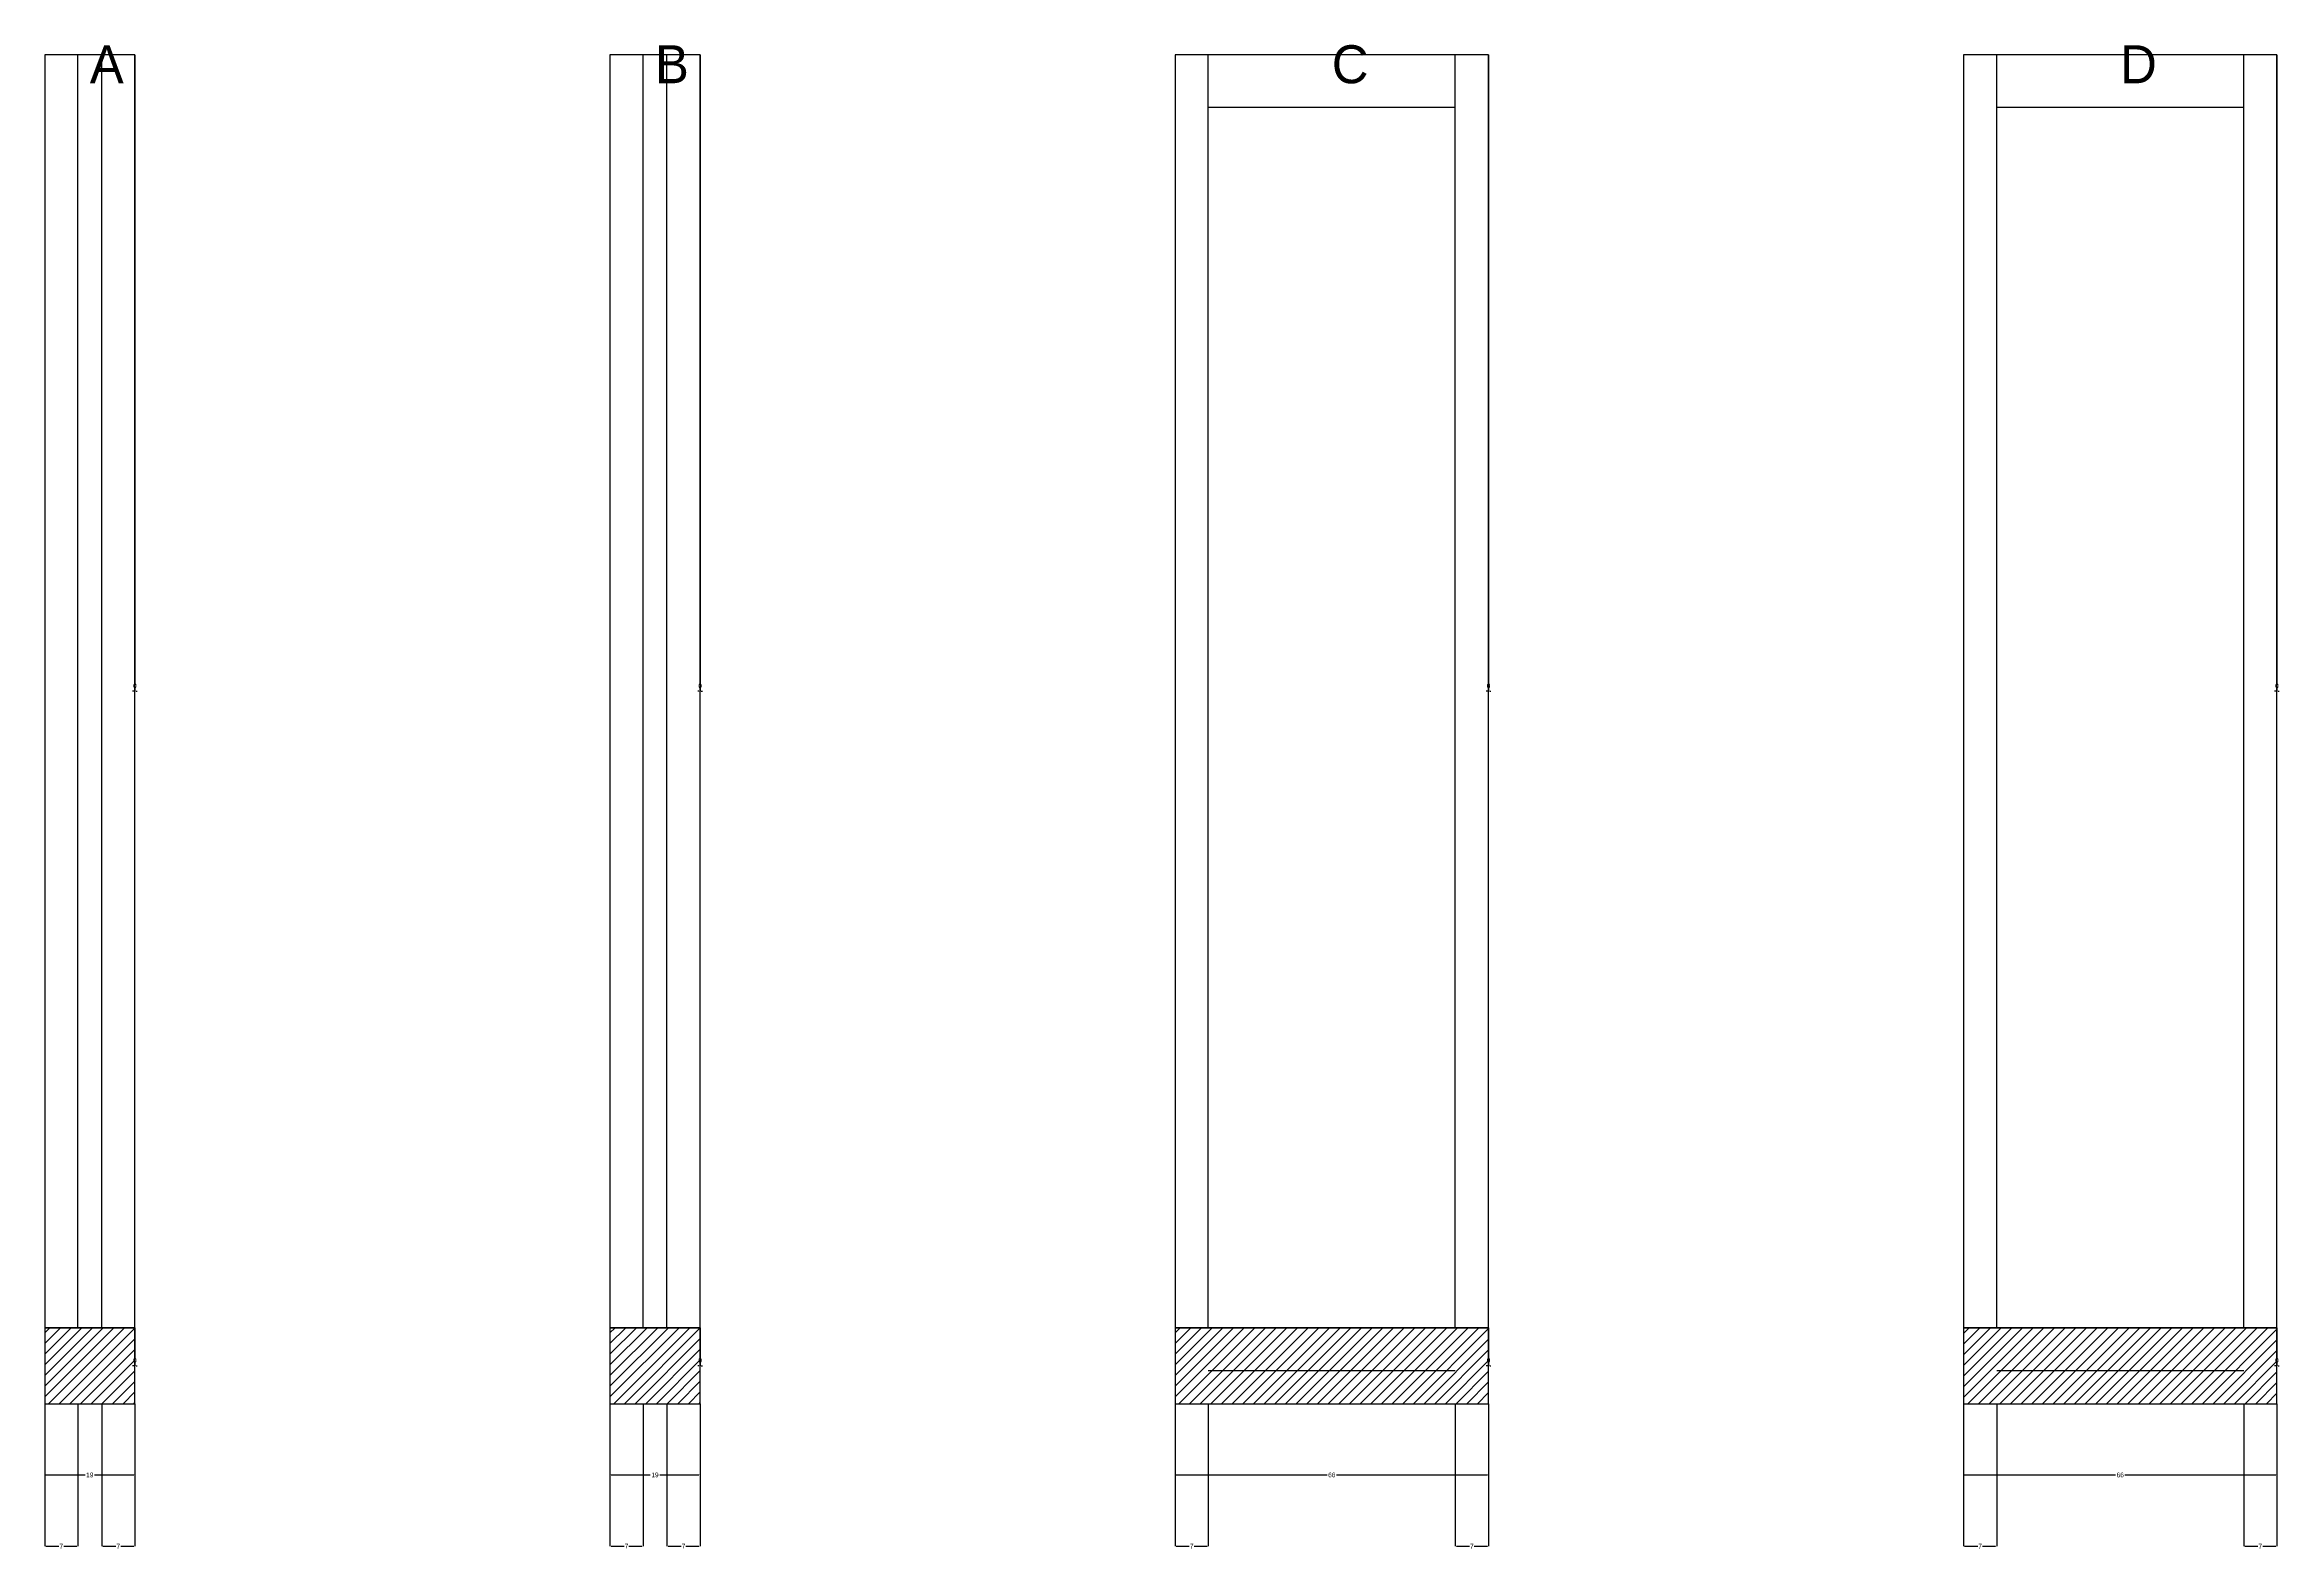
# Model space of a CAD drawing. Header units: centimetres. Extents: x 80 to 550, y -31 to 286.
import ezdxf

# ---------------------------------------------------------------- set-up
doc = ezdxf.new("R2010")
doc.units = ezdxf.units.CM
doc.linetypes.add('DASHED', pattern=[0])
for name, color, linetype in [('concreto', 7, 'Continuous'), ('COTA', 7, 'Continuous'), ('laje', 7, 'Continuous'), ('linhas_hidden', 7, 'Continuous'), ('NOMENCLATURA', 7, 'Continuous'), ('paineis_abcd', 7, 'Continuous'), ('sarrafos', 7, 'Continuous')]:
    doc.layers.add(name, color=color, linetype=linetype)
doc.dimstyles.get("Standard").update_dxf_attribs({"dimtxt": 2.5, "dimasz": 2.5, "dimexe": 1.25, "dimexo": 0.625, "dimtad": 1, "dimcen": 2.5, "dimazin": 3, "dimtfac": 1, "dimtmove": 0, "dimatfit": 3})

# ---------------------------------------------------------------- blocks, each defined once
blk = doc.blocks.new('_CLOSEDFILLED')
at = {"color": 0, "linetype": 'BYBLOCK'}
blk.add_solid([(-1, 0.2), (0, 0), (-1, -0.2)], dxfattribs=at)
blk = doc.blocks.new('*D1')
at = {"color": 1}
for p, q in [((99, 16), (99, 8)), ((98.75, 8), (98.5, 8)), ((99, 0), (99, 8)), ((99, 8), (99, 8)), ((99.25, 8), (99.5, 8))]:
    blk.add_line(p, q, dxfattribs=at)
at = {"layer": 'Defpoints'}
for p in [(99, 16), (99, 8), (99, 0)]:
    blk.add_point(p, dxfattribs=at)
at = {"layer": 'COTA', "color": 1, "xscale": 0.25, "yscale": 0.25}
blk.add_blockref('_CLOSEDFILLED', (99, 8), dxfattribs=at)
at = {"layer": 'COTA', "color": 1, "xscale": 0.25, "yscale": 0.25, "rotation": 180}
blk.add_blockref('_CLOSEDFILLED', (99, 8), dxfattribs=at)
at = {"layer": 'COTA', "color": 1, "insert": (99, 9.125), "char_height": 1, "attachment_point": 5}
blk.add_mtext('0', dxfattribs=at)
blk = doc.blocks.new('*D2')
at = {"color": 1}
for p, q in [((99, 284), (99, 150)), ((98.75, 150), (98.5, 150)), ((99, 16), (99, 150)), ((99, 150), (99, 150)), ((99.25, 150), (99.5, 150))]:
    blk.add_line(p, q, dxfattribs=at)
at = {"layer": 'Defpoints'}
for p in [(99, 284), (99, 150), (99, 16)]:
    blk.add_point(p, dxfattribs=at)
at = {"layer": 'COTA', "color": 1, "xscale": 0.25, "yscale": 0.25}
blk.add_blockref('_CLOSEDFILLED', (99, 150), dxfattribs=at)
at = {"layer": 'COTA', "color": 1, "xscale": 0.25, "yscale": 0.25, "rotation": 180}
blk.add_blockref('_CLOSEDFILLED', (99, 150), dxfattribs=at)
at = {"layer": 'COTA', "color": 1, "insert": (99, 151.125), "char_height": 1, "attachment_point": 5}
blk.add_mtext('0', dxfattribs=at)
blk = doc.blocks.new('*D3')
at = {"color": 1}
for p, q in [((80, 0), (80, -15)), ((99, 0), (99, -15)), ((80.25, -15), (88.5, -15)), ((90.5, -15), (98.75, -15))]:
    blk.add_line(p, q, dxfattribs=at)
at = {"layer": 'Defpoints'}
for p in [(80, 0), (99, 0), (80, -15)]:
    blk.add_point(p, dxfattribs=at)
at = {"layer": 'COTA', "color": 1, "xscale": 0.25, "yscale": 0.25, "rotation": 180}
blk.add_blockref('_CLOSEDFILLED', (80, -15), dxfattribs=at)
at = {"layer": 'COTA', "color": 1, "xscale": 0.25, "yscale": 0.25}
blk.add_blockref('_CLOSEDFILLED', (99, -15), dxfattribs=at)
at = {"layer": 'COTA', "color": 1, "insert": (89.5, -15), "char_height": 1, "attachment_point": 5}
blk.add_mtext('19', dxfattribs=at)
blk = doc.blocks.new('*D4')
at = {"color": 1}
for p, q in [((80, 0), (80, -30)), ((87, 0), (87, -30)), ((80.25, -30), (83, -30)), ((84, -30), (86.75, -30))]:
    blk.add_line(p, q, dxfattribs=at)
at = {"layer": 'Defpoints'}
for p in [(80, 0), (87, 0), (80, -30)]:
    blk.add_point(p, dxfattribs=at)
at = {"layer": 'COTA', "color": 1, "xscale": 0.25, "yscale": 0.25, "rotation": 180}
blk.add_blockref('_CLOSEDFILLED', (80, -30), dxfattribs=at)
at = {"layer": 'COTA', "color": 1, "xscale": 0.25, "yscale": 0.25}
blk.add_blockref('_CLOSEDFILLED', (87, -30), dxfattribs=at)
at = {"layer": 'COTA', "color": 1, "insert": (83.5, -30), "char_height": 1, "attachment_point": 5}
blk.add_mtext('7', dxfattribs=at)
blk = doc.blocks.new('*D5')
at = {"color": 1}
for p, q in [((92, 0), (92, -30)), ((99, 0), (99, -30)), ((92.25, -30), (95, -30)), ((96, -30), (98.75, -30))]:
    blk.add_line(p, q, dxfattribs=at)
at = {"layer": 'Defpoints'}
for p in [(92, 0), (99, 0), (92, -30)]:
    blk.add_point(p, dxfattribs=at)
at = {"layer": 'COTA', "color": 1, "xscale": 0.25, "yscale": 0.25, "rotation": 180}
blk.add_blockref('_CLOSEDFILLED', (92, -30), dxfattribs=at)
at = {"layer": 'COTA', "color": 1, "xscale": 0.25, "yscale": 0.25}
blk.add_blockref('_CLOSEDFILLED', (99, -30), dxfattribs=at)
at = {"layer": 'COTA', "color": 1, "insert": (95.5, -30), "char_height": 1, "attachment_point": 5}
blk.add_mtext('7', dxfattribs=at)
blk = doc.blocks.new('*D6')
at = {"color": 1}
for p, q in [((218, 16), (218, 8)), ((217.75, 8), (217.5, 8)), ((218, 0), (218, 8)), ((218, 8), (218, 8)), ((218.25, 8), (218.5, 8))]:
    blk.add_line(p, q, dxfattribs=at)
at = {"layer": 'Defpoints'}
for p in [(218, 16), (218, 8), (218, 0)]:
    blk.add_point(p, dxfattribs=at)
at = {"layer": 'COTA', "color": 1, "xscale": 0.25, "yscale": 0.25}
blk.add_blockref('_CLOSEDFILLED', (218, 8), dxfattribs=at)
at = {"layer": 'COTA', "color": 1, "xscale": 0.25, "yscale": 0.25, "rotation": 180}
blk.add_blockref('_CLOSEDFILLED', (218, 8), dxfattribs=at)
at = {"layer": 'COTA', "color": 1, "insert": (218, 9.125), "char_height": 1, "attachment_point": 5}
blk.add_mtext('0', dxfattribs=at)
blk = doc.blocks.new('*D7')
at = {"color": 1}
for p, q in [((218, 284), (218, 150)), ((217.75, 150), (217.5, 150)), ((218, 16), (218, 150)), ((218, 150), (218, 150)), ((218.25, 150), (218.5, 150))]:
    blk.add_line(p, q, dxfattribs=at)
at = {"layer": 'Defpoints'}
for p in [(218, 284), (218, 150), (218, 16)]:
    blk.add_point(p, dxfattribs=at)
at = {"layer": 'COTA', "color": 1, "xscale": 0.25, "yscale": 0.25}
blk.add_blockref('_CLOSEDFILLED', (218, 150), dxfattribs=at)
at = {"layer": 'COTA', "color": 1, "xscale": 0.25, "yscale": 0.25, "rotation": 180}
blk.add_blockref('_CLOSEDFILLED', (218, 150), dxfattribs=at)
at = {"layer": 'COTA', "color": 1, "insert": (218, 151.125), "char_height": 1, "attachment_point": 5}
blk.add_mtext('0', dxfattribs=at)
blk = doc.blocks.new('*D8')
at = {"color": 1}
for p, q in [((199, 0), (199, -15)), ((218, 0), (218, -15)), ((199.25, -15), (207.5, -15)), ((209.5, -15), (217.75, -15))]:
    blk.add_line(p, q, dxfattribs=at)
at = {"layer": 'Defpoints'}
for p in [(199, 0), (218, 0), (199, -15)]:
    blk.add_point(p, dxfattribs=at)
at = {"layer": 'COTA', "color": 1, "xscale": 0.25, "yscale": 0.25, "rotation": 180}
blk.add_blockref('_CLOSEDFILLED', (199, -15), dxfattribs=at)
at = {"layer": 'COTA', "color": 1, "xscale": 0.25, "yscale": 0.25}
blk.add_blockref('_CLOSEDFILLED', (218, -15), dxfattribs=at)
at = {"layer": 'COTA', "color": 1, "insert": (208.5, -15), "char_height": 1, "attachment_point": 5}
blk.add_mtext('19', dxfattribs=at)
blk = doc.blocks.new('*D9')
at = {"color": 1}
for p, q in [((199, 0), (199, -30)), ((206, 0), (206, -30)), ((199.25, -30), (202, -30)), ((203, -30), (205.75, -30))]:
    blk.add_line(p, q, dxfattribs=at)
at = {"layer": 'Defpoints'}
for p in [(199, 0), (206, 0), (199, -30)]:
    blk.add_point(p, dxfattribs=at)
at = {"layer": 'COTA', "color": 1, "xscale": 0.25, "yscale": 0.25, "rotation": 180}
blk.add_blockref('_CLOSEDFILLED', (199, -30), dxfattribs=at)
at = {"layer": 'COTA', "color": 1, "xscale": 0.25, "yscale": 0.25}
blk.add_blockref('_CLOSEDFILLED', (206, -30), dxfattribs=at)
at = {"layer": 'COTA', "color": 1, "insert": (202.5, -30), "char_height": 1, "attachment_point": 5}
blk.add_mtext('7', dxfattribs=at)
blk = doc.blocks.new('*D10')
at = {"color": 1}
for p, q in [((211, 0), (211, -30)), ((218, 0), (218, -30)), ((211.25, -30), (214, -30)), ((215, -30), (217.75, -30))]:
    blk.add_line(p, q, dxfattribs=at)
at = {"layer": 'Defpoints'}
for p in [(211, 0), (218, 0), (211, -30)]:
    blk.add_point(p, dxfattribs=at)
at = {"layer": 'COTA', "color": 1, "xscale": 0.25, "yscale": 0.25, "rotation": 180}
blk.add_blockref('_CLOSEDFILLED', (211, -30), dxfattribs=at)
at = {"layer": 'COTA', "color": 1, "xscale": 0.25, "yscale": 0.25}
blk.add_blockref('_CLOSEDFILLED', (218, -30), dxfattribs=at)
at = {"layer": 'COTA', "color": 1, "insert": (214.5, -30), "char_height": 1, "attachment_point": 5}
blk.add_mtext('7', dxfattribs=at)
blk = doc.blocks.new('*D11')
at = {"color": 1}
for p, q in [((384, 16), (384, 8)), ((383.75, 8), (383.5, 8)), ((384, 0), (384, 8)), ((384, 8), (384, 8)), ((384.25, 8), (384.5, 8))]:
    blk.add_line(p, q, dxfattribs=at)
at = {"layer": 'Defpoints'}
for p in [(384, 16), (384, 8), (384, 0)]:
    blk.add_point(p, dxfattribs=at)
at = {"layer": 'COTA', "color": 1, "xscale": 0.25, "yscale": 0.25}
blk.add_blockref('_CLOSEDFILLED', (384, 8), dxfattribs=at)
at = {"layer": 'COTA', "color": 1, "xscale": 0.25, "yscale": 0.25, "rotation": 180}
blk.add_blockref('_CLOSEDFILLED', (384, 8), dxfattribs=at)
at = {"layer": 'COTA', "color": 1, "insert": (384, 9.125), "char_height": 1, "attachment_point": 5}
blk.add_mtext('0', dxfattribs=at)
blk = doc.blocks.new('*D12')
at = {"color": 1}
for p, q in [((384, 284), (384, 150)), ((383.75, 150), (383.5, 150)), ((384, 16), (384, 150)), ((384, 150), (384, 150)), ((384.25, 150), (384.5, 150))]:
    blk.add_line(p, q, dxfattribs=at)
at = {"layer": 'Defpoints'}
for p in [(384, 284), (384, 150), (384, 16)]:
    blk.add_point(p, dxfattribs=at)
at = {"layer": 'COTA', "color": 1, "xscale": 0.25, "yscale": 0.25}
blk.add_blockref('_CLOSEDFILLED', (384, 150), dxfattribs=at)
at = {"layer": 'COTA', "color": 1, "xscale": 0.25, "yscale": 0.25, "rotation": 180}
blk.add_blockref('_CLOSEDFILLED', (384, 150), dxfattribs=at)
at = {"layer": 'COTA', "color": 1, "insert": (384, 151.125), "char_height": 1, "attachment_point": 5}
blk.add_mtext('0', dxfattribs=at)
blk = doc.blocks.new('*D13')
at = {"color": 1}
for p, q in [((318, 0), (318, -15)), ((384, 0), (384, -15)), ((318.25, -15), (350, -15)), ((352, -15), (383.75, -15))]:
    blk.add_line(p, q, dxfattribs=at)
at = {"layer": 'Defpoints'}
for p in [(318, 0), (384, 0), (318, -15)]:
    blk.add_point(p, dxfattribs=at)
at = {"layer": 'COTA', "color": 1, "xscale": 0.25, "yscale": 0.25, "rotation": 180}
blk.add_blockref('_CLOSEDFILLED', (318, -15), dxfattribs=at)
at = {"layer": 'COTA', "color": 1, "xscale": 0.25, "yscale": 0.25}
blk.add_blockref('_CLOSEDFILLED', (384, -15), dxfattribs=at)
at = {"layer": 'COTA', "color": 1, "insert": (351, -15), "char_height": 1, "attachment_point": 5}
blk.add_mtext('66', dxfattribs=at)
blk = doc.blocks.new('*D14')
at = {"color": 1}
for p, q in [((318, 0), (318, -30)), ((325, 0), (325, -30)), ((318.25, -30), (321, -30)), ((322, -30), (324.75, -30))]:
    blk.add_line(p, q, dxfattribs=at)
at = {"layer": 'Defpoints'}
for p in [(318, 0), (325, 0), (318, -30)]:
    blk.add_point(p, dxfattribs=at)
at = {"layer": 'COTA', "color": 1, "xscale": 0.25, "yscale": 0.25, "rotation": 180}
blk.add_blockref('_CLOSEDFILLED', (318, -30), dxfattribs=at)
at = {"layer": 'COTA', "color": 1, "xscale": 0.25, "yscale": 0.25}
blk.add_blockref('_CLOSEDFILLED', (325, -30), dxfattribs=at)
at = {"layer": 'COTA', "color": 1, "insert": (321.5, -30), "char_height": 1, "attachment_point": 5}
blk.add_mtext('7', dxfattribs=at)
blk = doc.blocks.new('*D15')
at = {"color": 1}
for p, q in [((377, 0), (377, -30)), ((384, 0), (384, -30)), ((377.25, -30), (380, -30)), ((381, -30), (383.75, -30))]:
    blk.add_line(p, q, dxfattribs=at)
at = {"layer": 'Defpoints'}
for p in [(377, 0), (384, 0), (377, -30)]:
    blk.add_point(p, dxfattribs=at)
at = {"layer": 'COTA', "color": 1, "xscale": 0.25, "yscale": 0.25, "rotation": 180}
blk.add_blockref('_CLOSEDFILLED', (377, -30), dxfattribs=at)
at = {"layer": 'COTA', "color": 1, "xscale": 0.25, "yscale": 0.25}
blk.add_blockref('_CLOSEDFILLED', (384, -30), dxfattribs=at)
at = {"layer": 'COTA', "color": 1, "insert": (380.5, -30), "char_height": 1, "attachment_point": 5}
blk.add_mtext('7', dxfattribs=at)
blk = doc.blocks.new('*D16')
at = {"color": 1}
for p, q in [((550, 16), (550, 8)), ((549.75, 8), (549.5, 8)), ((550, 0), (550, 8)), ((550, 8), (550, 8)), ((550.25, 8), (550.5, 8))]:
    blk.add_line(p, q, dxfattribs=at)
at = {"layer": 'Defpoints'}
for p in [(550, 16), (550, 8), (550, 0)]:
    blk.add_point(p, dxfattribs=at)
at = {"layer": 'COTA', "color": 1, "xscale": 0.25, "yscale": 0.25}
blk.add_blockref('_CLOSEDFILLED', (550, 8), dxfattribs=at)
at = {"layer": 'COTA', "color": 1, "xscale": 0.25, "yscale": 0.25, "rotation": 180}
blk.add_blockref('_CLOSEDFILLED', (550, 8), dxfattribs=at)
at = {"layer": 'COTA', "color": 1, "insert": (550, 9.125), "char_height": 1, "attachment_point": 5}
blk.add_mtext('0', dxfattribs=at)
blk = doc.blocks.new('*D17')
at = {"color": 1}
for p, q in [((550, 284), (550, 150)), ((549.75, 150), (549.5, 150)), ((550, 16), (550, 150)), ((550, 150), (550, 150)), ((550.25, 150), (550.5, 150))]:
    blk.add_line(p, q, dxfattribs=at)
at = {"layer": 'Defpoints'}
for p in [(550, 284), (550, 150), (550, 16)]:
    blk.add_point(p, dxfattribs=at)
at = {"layer": 'COTA', "color": 1, "xscale": 0.25, "yscale": 0.25}
blk.add_blockref('_CLOSEDFILLED', (550, 150), dxfattribs=at)
at = {"layer": 'COTA', "color": 1, "xscale": 0.25, "yscale": 0.25, "rotation": 180}
blk.add_blockref('_CLOSEDFILLED', (550, 150), dxfattribs=at)
at = {"layer": 'COTA', "color": 1, "insert": (550, 151.125), "char_height": 1, "attachment_point": 5}
blk.add_mtext('0', dxfattribs=at)
blk = doc.blocks.new('*D18')
at = {"color": 1}
for p, q in [((484, 0), (484, -15)), ((550, 0), (550, -15)), ((484.25, -15), (516, -15)), ((518, -15), (549.75, -15))]:
    blk.add_line(p, q, dxfattribs=at)
at = {"layer": 'Defpoints'}
for p in [(484, 0), (550, 0), (484, -15)]:
    blk.add_point(p, dxfattribs=at)
at = {"layer": 'COTA', "color": 1, "xscale": 0.25, "yscale": 0.25, "rotation": 180}
blk.add_blockref('_CLOSEDFILLED', (484, -15), dxfattribs=at)
at = {"layer": 'COTA', "color": 1, "xscale": 0.25, "yscale": 0.25}
blk.add_blockref('_CLOSEDFILLED', (550, -15), dxfattribs=at)
at = {"layer": 'COTA', "color": 1, "insert": (517, -15), "char_height": 1, "attachment_point": 5}
blk.add_mtext('66', dxfattribs=at)
blk = doc.blocks.new('*D19')
at = {"color": 1}
for p, q in [((484, 0), (484, -30)), ((491, 0), (491, -30)), ((484.25, -30), (487, -30)), ((488, -30), (490.75, -30))]:
    blk.add_line(p, q, dxfattribs=at)
at = {"layer": 'Defpoints'}
for p in [(484, 0), (491, 0), (484, -30)]:
    blk.add_point(p, dxfattribs=at)
at = {"layer": 'COTA', "color": 1, "xscale": 0.25, "yscale": 0.25, "rotation": 180}
blk.add_blockref('_CLOSEDFILLED', (484, -30), dxfattribs=at)
at = {"layer": 'COTA', "color": 1, "xscale": 0.25, "yscale": 0.25}
blk.add_blockref('_CLOSEDFILLED', (491, -30), dxfattribs=at)
at = {"layer": 'COTA', "color": 1, "insert": (487.5, -30), "char_height": 1, "attachment_point": 5}
blk.add_mtext('7', dxfattribs=at)
blk = doc.blocks.new('*D20')
at = {"color": 1}
for p, q in [((543, 0), (543, -30)), ((550, 0), (550, -30)), ((543.25, -30), (546, -30)), ((547, -30), (549.75, -30))]:
    blk.add_line(p, q, dxfattribs=at)
at = {"layer": 'Defpoints'}
for p in [(543, 0), (550, 0), (543, -30)]:
    blk.add_point(p, dxfattribs=at)
at = {"layer": 'COTA', "color": 1, "xscale": 0.25, "yscale": 0.25, "rotation": 180}
blk.add_blockref('_CLOSEDFILLED', (543, -30), dxfattribs=at)
at = {"layer": 'COTA', "color": 1, "xscale": 0.25, "yscale": 0.25}
blk.add_blockref('_CLOSEDFILLED', (550, -30), dxfattribs=at)
at = {"layer": 'COTA', "color": 1, "insert": (546.5, -30), "char_height": 1, "attachment_point": 5}
blk.add_mtext('7', dxfattribs=at)

msp = doc.modelspace()

# ---------------------------------------------------------------- hatches: boundary and pattern name
at = {"layer": 'concreto'}
h = msp.add_hatch(dxfattribs=at)
h.set_pattern_fill('ANSI31', scale=0.5)
h.paths.add_polyline_path([(80, 0), (99, 0), (99, 16), (80, 16)])
h = msp.add_hatch(dxfattribs=at)
h.set_pattern_fill('ANSI31', scale=0.5)
h.paths.add_polyline_path([(199, 0), (218, 0), (218, 16), (199, 16)])
h = msp.add_hatch(dxfattribs=at)
h.set_pattern_fill('ANSI31', scale=0.5)
h.paths.add_polyline_path([(318, 0), (384, 0), (384, 16), (318, 16)])
h = msp.add_hatch(dxfattribs=at)
h.set_pattern_fill('ANSI31', scale=0.5)
h.paths.add_polyline_path([(484, 0), (550, 0), (550, 16), (484, 16)])

# ---------------------------------------------------------------- linework, layer by layer
at = {"layer": 'laje', "color": 1}
for points in [[(99, 16), (80, 16)], [(80, 16), (80, 0)], [(99, 0), (99, 16)], [(218, 16), (199, 16)], [(199, 16), (199, 0)], [(218, 0), (218, 16)], [(384, 16), (318, 16)], [(318, 16), (318, 0)], [(384, 0), (384, 16)], [(550, 16), (484, 16)], [(484, 16), (484, 0)], [(550, 0), (550, 16)], [(80, 0), (99, 0)], [(199, 0), (218, 0)], [(318, 0), (384, 0)], [(484, 0), (550, 0)]]:
    msp.add_lwpolyline(points, dxfattribs=at)
at = {"layer": 'linhas_hidden', "linetype": 'DASHED'}
for p, q in [((87, 16), (87, 284)), ((92, 16), (92, 284)), ((206, 16), (206, 284)), ((211, 16), (211, 284))]:
    msp.add_line(p, q, dxfattribs=at)
at = {"layer": 'linhas_hidden'}
for p, q in [((325, 16), (325, 284)), ((377, 16), (377, 284)), ((491, 16), (491, 284)), ((543, 16), (543, 284))]:
    msp.add_line(p, q, dxfattribs=at)
at = {"layer": 'paineis_abcd'}
for points in [[(99, 284), (80, 284)], [(80, 284), (80, 16)], [(99, 16), (99, 284)], [(218, 284), (199, 284)], [(199, 284), (199, 16)], [(218, 16), (218, 284)], [(384, 284), (318, 284)], [(318, 284), (318, 16)], [(384, 16), (384, 284)], [(550, 284), (484, 284)], [(484, 284), (484, 16)], [(550, 16), (550, 284)], [(80, 16), (99, 16)], [(199, 16), (218, 16)], [(318, 16), (384, 16)], [(484, 16), (550, 16)]]:
    msp.add_lwpolyline(points, dxfattribs=at)
at = {"layer": 'sarrafos'}
for p, q in [((325, 273), (377, 273)), ((491, 273), (543, 273)), ((325, 7), (377, 7)), ((491, 7), (543, 7))]:
    msp.add_line(p, q, dxfattribs=at)

# ---------------------------------------------------------------- texts
at = {"layer": 'NOMENCLATURA', "color": 5}
for s, p in [('A', (89.5, 278)), ('B', (208.5, 278)), ('C', (351, 278)), ('D', (517, 278))]:
    msp.add_text(s, height=8, dxfattribs=at).set_placement(p)

# ---------------------------------------------------------------- dimensions: what is measured, and where the dimension line sits
at = {"layer": 'COTA', "color": 1}
for base, p1, p2, picture, middle in [((99, 150), (99, 16), (99, 284), '*D2', (99, 151.125)), ((218, 150), (218, 16), (218, 284), '*D7', (218, 151.125)), ((384, 150), (384, 16), (384, 284), '*D12', (384, 151.125)), ((550, 150), (550, 16), (550, 284), '*D17', (550, 151.125)), ((99, 8), (99, 0), (99, 16), '*D1', (99, 9.125)), ((218, 8), (218, 0), (218, 16), '*D6', (218, 9.125)), ((384, 8), (384, 0), (384, 16), '*D11', (384, 9.125)), ((550, 8), (550, 0), (550, 16), '*D16', (550, 9.125)), ((80, -15), (80, 0), (99, 0), '*D3', (89.5, -15)), ((80, -30), (80, 0), (87, 0), '*D4', (83.5, -30)), ((92, -30), (92, 0), (99, 0), '*D5', (95.5, -30)), ((199, -15), (199, 0), (218, 0), '*D8', (208.5, -15)), ((199, -30), (199, 0), (206, 0), '*D9', (202.5, -30)), ((211, -30), (211, 0), (218, 0), '*D10', (214.5, -30)), ((318, -15), (318, 0), (384, 0), '*D13', (351, -15)), ((318, -30), (318, 0), (325, 0), '*D14', (321.5, -30)), ((377, -30), (377, 0), (384, 0), '*D15', (380.5, -30)), ((484, -15), (484, 0), (550, 0), '*D18', (517, -15)), ((484, -30), (484, 0), (491, 0), '*D19', (487.5, -30)), ((543, -30), (543, 0), (550, 0), '*D20', (546.5, -30))]:
    dim = msp.add_linear_dim(base=base, p1=p1, p2=p2, dimstyle='Standard', dxfattribs=at)
    dim.commit()
    dim.dimension.update_dxf_attribs({"geometry": picture, "text_midpoint": middle})

doc.saveas('drawing.dxf')
